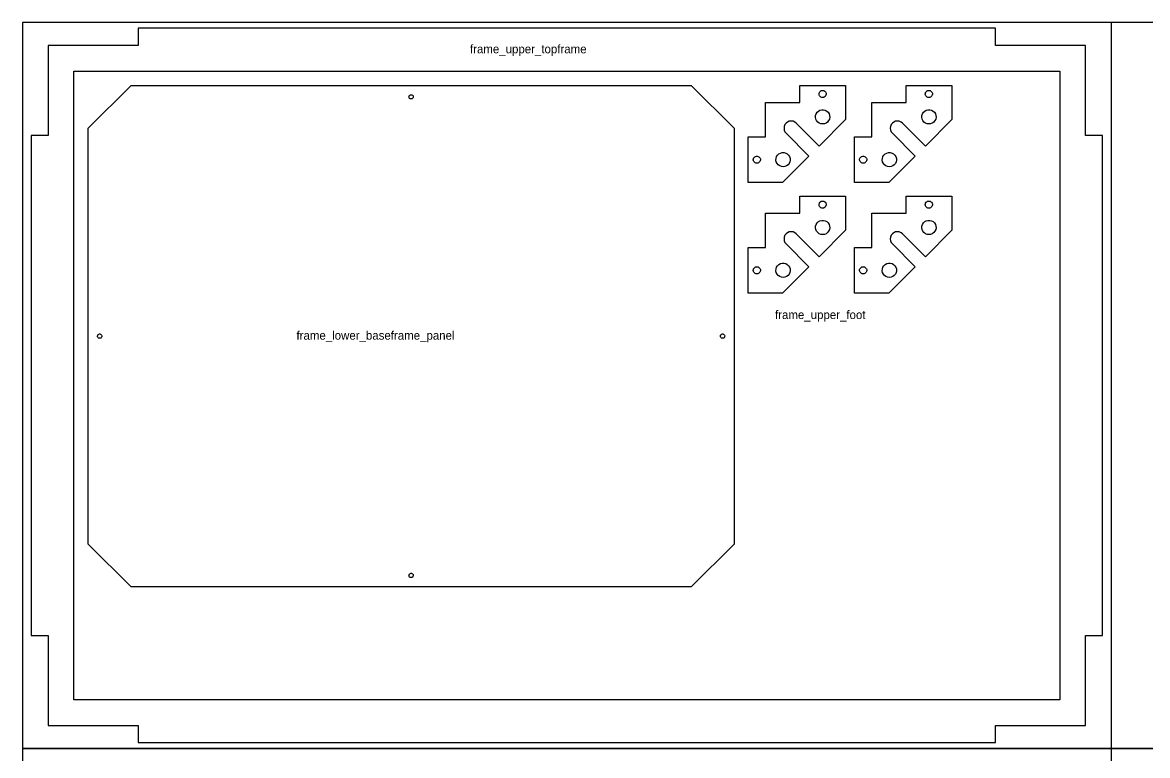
# Model space of a CAD drawing. Header units: millimetres. Extents: x -3535 to 20483, y -3090 to 7277.
# Drawn here: x 352 to 1139, y 2997 to 3510 of the extents above; entities that cross this region are included whole.
import ezdxf

# ---------------------------------------------------------------- set-up
doc = ezdxf.new("R2010")
doc.units = ezdxf.units.MM
doc.header["$MEASUREMENT"] = 0
doc.layers.add('T_ANNO', color=6, linetype='Continuous', plot=False)
doc.layers.add('T_PART_NAME_NOPRINT', color=7, linetype='Continuous', plot=False)
for name, color, linetype in [('T_CUT_HOLE_10MM', 4, 'Continuous'), ('T_CUT_HOLE_3MM', 1, 'Continuous'), ('T_CUT_HOLE_5MM', 2, 'Continuous'), ('T_CUT_THRU', 7, 'Continuous')]:
    doc.layers.add(name, color=color, linetype=linetype)

msp = doc.modelspace()

# ---------------------------------------------------------------- linework, layer by layer
msp.add_lwpolyline([(849.94, 3145.18), (819.94, 3115.18), (427.94, 3115.18), (397.94, 3145.18), (397.94, 3436.18), (427.94, 3466.18), (819.94, 3466.18), (849.94, 3436.18)], close=True)
at = {"layer": 'T_ANNO', "color": 5}
for p, q in [((1113.94, 3510.18), (1113.94, 3002.18)), ((1113.94, 3002.18), (1113.94, 2494.18))]:
    msp.add_line(p, q, dxfattribs=at)
at = {"layer": 'T_ANNO'}
for points in [[(351.94, 3002.18), (1164.74, 3002.18), (1164.74, 3510.18), (351.94, 3510.18)], [(351.94, 3002.18), (1164.74, 3002.18), (1164.74, 3510.18), (351.94, 3510.18)], [(351.94, 2494.18), (1164.74, 2494.18), (1164.74, 3002.18), (351.94, 3002.18)], [(351.94, 2494.18), (1164.74, 2494.18), (1164.74, 3002.18), (351.94, 3002.18)]]:
    msp.add_lwpolyline(points, close=True, dxfattribs=at)
at = {"layer": 'T_CUT_HOLE_10MM'}
for points in [[(911.31, 3449.14), (912.56, 3449.14), (913.78, 3448.83), (914.88, 3448.22), (915.79, 3447.36), (916.46, 3446.31), (916.85, 3445.11), (916.93, 3443.86), (916.69, 3442.63), (916.16, 3441.5), (915.36, 3440.53), (914.35, 3439.8), (913.18, 3439.33), (911.94, 3439.18), (910.69, 3439.33), (909.53, 3439.8), (908.51, 3440.53), (907.72, 3441.5), (907.18, 3442.63), (906.95, 3443.86), (907.03, 3445.11), (907.41, 3446.31), (908.08, 3447.36), (909, 3448.22), (910.1, 3448.83)], [(985.7, 3449.14), (986.95, 3449.14), (988.16, 3448.83), (989.26, 3448.22), (990.18, 3447.36), (990.85, 3446.31), (991.23, 3445.11), (991.31, 3443.86), (991.08, 3442.63), (990.55, 3441.5), (989.75, 3440.53), (988.73, 3439.8), (987.57, 3439.33), (986.32, 3439.18), (985.08, 3439.33), (983.91, 3439.8), (982.9, 3440.53), (982.1, 3441.5), (981.57, 3442.63), (981.33, 3443.86), (981.41, 3445.11), (981.8, 3446.31), (982.47, 3447.36), (983.38, 3448.22), (984.48, 3448.83)], [(885.54, 3409.33), (884.3, 3409.18), (883.06, 3409.33), (881.89, 3409.8), (880.88, 3410.53), (880.08, 3411.5), (879.54, 3412.63), (879.31, 3413.86), (879.39, 3415.11), (879.78, 3416.31), (880.45, 3417.36), (881.36, 3418.22), (882.46, 3418.83), (883.67, 3419.14), (884.93, 3419.14), (886.14, 3418.83), (887.24, 3418.22), (888.15, 3417.36), (888.82, 3416.31), (889.21, 3415.11), (889.29, 3413.86), (889.06, 3412.63), (888.52, 3411.5), (887.72, 3410.53), (886.71, 3409.8)], [(959.93, 3409.33), (958.69, 3409.18), (957.44, 3409.33), (956.28, 3409.8), (955.26, 3410.53), (954.46, 3411.5), (953.93, 3412.63), (953.7, 3413.86), (953.77, 3415.11), (954.16, 3416.31), (954.83, 3417.36), (955.75, 3418.22), (956.85, 3418.83), (958.06, 3419.14), (959.31, 3419.14), (960.53, 3418.83), (961.63, 3418.22), (962.54, 3417.36), (963.21, 3416.31), (963.6, 3415.11), (963.68, 3413.86), (963.44, 3412.63), (962.91, 3411.5), (962.11, 3410.53), (961.1, 3409.8)], [(911.31, 3371.71), (912.56, 3371.71), (913.78, 3371.4), (914.88, 3370.8), (915.79, 3369.94), (916.46, 3368.88), (916.85, 3367.69), (916.93, 3366.44), (916.69, 3365.21), (916.16, 3364.07), (915.36, 3363.11), (914.35, 3362.37), (913.18, 3361.91), (911.94, 3361.75), (910.69, 3361.91), (909.53, 3362.37), (908.51, 3363.11), (907.72, 3364.07), (907.18, 3365.21), (906.95, 3366.44), (907.03, 3367.69), (907.41, 3368.88), (908.08, 3369.94), (909, 3370.8), (910.1, 3371.4)], [(985.7, 3371.71), (986.95, 3371.71), (988.16, 3371.4), (989.26, 3370.8), (990.18, 3369.94), (990.85, 3368.88), (991.23, 3367.69), (991.31, 3366.44), (991.08, 3365.21), (990.55, 3364.07), (989.75, 3363.11), (988.73, 3362.37), (987.57, 3361.91), (986.32, 3361.75), (985.08, 3361.91), (983.91, 3362.37), (982.9, 3363.11), (982.1, 3364.07), (981.57, 3365.21), (981.33, 3366.44), (981.41, 3367.69), (981.8, 3368.88), (982.47, 3369.94), (983.38, 3370.8), (984.48, 3371.4)], [(885.54, 3331.91), (884.3, 3331.75), (883.06, 3331.91), (881.89, 3332.37), (880.88, 3333.11), (880.08, 3334.07), (879.54, 3335.21), (879.31, 3336.44), (879.39, 3337.69), (879.78, 3338.88), (880.45, 3339.94), (881.36, 3340.8), (882.46, 3341.4), (883.67, 3341.71), (884.93, 3341.71), (886.14, 3341.4), (887.24, 3340.8), (888.15, 3339.94), (888.82, 3338.88), (889.21, 3337.69), (889.29, 3336.44), (889.06, 3335.21), (888.52, 3334.07), (887.72, 3333.11), (886.71, 3332.37)], [(959.93, 3331.91), (958.69, 3331.75), (957.44, 3331.91), (956.28, 3332.37), (955.26, 3333.11), (954.46, 3334.07), (953.93, 3335.21), (953.7, 3336.44), (953.77, 3337.69), (954.16, 3338.88), (954.83, 3339.94), (955.75, 3340.8), (956.85, 3341.4), (958.06, 3341.71), (959.31, 3341.71), (960.53, 3341.4), (961.63, 3340.8), (962.54, 3339.94), (963.21, 3338.88), (963.6, 3337.69), (963.68, 3336.44), (963.44, 3335.21), (962.91, 3334.07), (962.11, 3333.11), (961.1, 3332.37)]]:
    msp.add_lwpolyline(points, close=True, dxfattribs=at)
at = {"layer": 'T_CUT_HOLE_3MM'}
for points in [[(622.51, 3457.71), (622.44, 3458.08), (622.46, 3458.46), (622.58, 3458.82), (622.78, 3459.13), (623.06, 3459.39), (623.39, 3459.57), (623.75, 3459.67), (624.13, 3459.67), (624.49, 3459.57), (624.82, 3459.39), (625.09, 3459.13), (625.29, 3458.82), (625.41, 3458.46), (625.43, 3458.08), (625.36, 3457.71), (625.2, 3457.37), (624.96, 3457.08), (624.66, 3456.86), (624.31, 3456.72), (623.94, 3456.68), (623.56, 3456.72), (623.21, 3456.86), (622.91, 3457.08), (622.67, 3457.37)], [(404.51, 3290.21), (404.44, 3290.58), (404.46, 3290.96), (404.58, 3291.32), (404.78, 3291.63), (405.06, 3291.89), (405.39, 3292.07), (405.75, 3292.17), (406.13, 3292.17), (406.49, 3292.07), (406.82, 3291.89), (407.09, 3291.63), (407.29, 3291.32), (407.41, 3290.96), (407.43, 3290.58), (407.36, 3290.21), (407.2, 3289.87), (406.96, 3289.58), (406.66, 3289.36), (406.31, 3289.22), (405.94, 3289.18), (405.56, 3289.22), (405.21, 3289.36), (404.91, 3289.58), (404.67, 3289.87)], [(840.51, 3290.21), (840.44, 3290.58), (840.46, 3290.96), (840.58, 3291.32), (840.78, 3291.63), (841.06, 3291.89), (841.39, 3292.07), (841.75, 3292.17), (842.13, 3292.17), (842.49, 3292.07), (842.82, 3291.89), (843.09, 3291.63), (843.29, 3291.32), (843.41, 3290.96), (843.43, 3290.58), (843.36, 3290.21), (843.2, 3289.87), (842.96, 3289.58), (842.66, 3289.36), (842.31, 3289.22), (841.94, 3289.18), (841.56, 3289.22), (841.21, 3289.36), (840.91, 3289.58), (840.67, 3289.87)], [(622.51, 3122.71), (622.44, 3123.08), (622.46, 3123.46), (622.58, 3123.82), (622.78, 3124.13), (623.06, 3124.39), (623.39, 3124.57), (623.75, 3124.67), (624.13, 3124.67), (624.49, 3124.57), (624.82, 3124.39), (625.09, 3124.13), (625.29, 3123.82), (625.41, 3123.46), (625.43, 3123.08), (625.36, 3122.71), (625.2, 3122.37), (624.96, 3122.08), (624.66, 3121.86), (624.31, 3121.72), (623.94, 3121.68), (623.56, 3121.72), (623.21, 3121.86), (622.91, 3122.08), (622.67, 3122.37)]]:
    msp.add_lwpolyline(points, close=True, dxfattribs=at)
at = {"layer": 'T_CUT_HOLE_5MM'}
for points in [[(910.73, 3457.99), (910.23, 3458.35), (909.83, 3458.84), (909.56, 3459.4), (909.44, 3460.02), (909.48, 3460.65), (909.68, 3461.24), (910.01, 3461.77), (910.47, 3462.2), (911.02, 3462.5), (911.62, 3462.66), (912.25, 3462.66), (912.86, 3462.5), (913.41, 3462.2), (913.86, 3461.77), (914.2, 3461.24), (914.39, 3460.65), (914.43, 3460.02), (914.31, 3459.4), (914.05, 3458.84), (913.65, 3458.35), (913.14, 3457.99), (912.56, 3457.76), (911.94, 3457.68), (911.32, 3457.76)], [(985.12, 3457.99), (984.61, 3458.35), (984.21, 3458.84), (983.95, 3459.4), (983.83, 3460.02), (983.87, 3460.65), (984.06, 3461.24), (984.4, 3461.77), (984.85, 3462.2), (985.4, 3462.5), (986.01, 3462.66), (986.64, 3462.66), (987.24, 3462.5), (987.79, 3462.2), (988.25, 3461.77), (988.59, 3461.24), (988.78, 3460.65), (988.82, 3460.02), (988.7, 3459.4), (988.43, 3458.84), (988.03, 3458.35), (987.53, 3457.99), (986.95, 3457.76), (986.32, 3457.68), (985.7, 3457.76)], [(868.43, 3414.02), (868.31, 3413.4), (868.05, 3412.84), (867.65, 3412.35), (867.14, 3411.99), (866.56, 3411.76), (865.94, 3411.68), (865.32, 3411.76), (864.73, 3411.99), (864.23, 3412.35), (863.83, 3412.84), (863.56, 3413.4), (863.44, 3414.02), (863.48, 3414.65), (863.68, 3415.24), (864.01, 3415.77), (864.47, 3416.2), (865.02, 3416.5), (865.62, 3416.66), (866.25, 3416.66), (866.86, 3416.5), (867.41, 3416.2), (867.86, 3415.77), (868.2, 3415.24), (868.39, 3414.65)], [(942.82, 3414.02), (942.7, 3413.4), (942.43, 3412.84), (942.03, 3412.35), (941.53, 3411.99), (940.95, 3411.76), (940.32, 3411.68), (939.7, 3411.76), (939.12, 3411.99), (938.61, 3412.35), (938.21, 3412.84), (937.95, 3413.4), (937.83, 3414.02), (937.87, 3414.65), (938.06, 3415.24), (938.4, 3415.77), (938.85, 3416.2), (939.4, 3416.5), (940.01, 3416.66), (940.64, 3416.66), (941.24, 3416.5), (941.79, 3416.2), (942.25, 3415.77), (942.59, 3415.24), (942.78, 3414.65)], [(910.73, 3380.56), (910.23, 3380.93), (909.83, 3381.41), (909.56, 3381.98), (909.44, 3382.6), (909.48, 3383.22), (909.68, 3383.82), (910.01, 3384.35), (910.47, 3384.78), (911.02, 3385.08), (911.62, 3385.23), (912.25, 3385.23), (912.86, 3385.08), (913.41, 3384.78), (913.86, 3384.35), (914.2, 3383.82), (914.39, 3383.22), (914.43, 3382.6), (914.31, 3381.98), (914.05, 3381.41), (913.65, 3380.93), (913.14, 3380.56), (912.56, 3380.33), (911.94, 3380.25), (911.32, 3380.33)], [(985.12, 3380.56), (984.61, 3380.93), (984.21, 3381.41), (983.95, 3381.98), (983.83, 3382.6), (983.87, 3383.22), (984.06, 3383.82), (984.4, 3384.35), (984.85, 3384.78), (985.4, 3385.08), (986.01, 3385.23), (986.64, 3385.23), (987.24, 3385.08), (987.79, 3384.78), (988.25, 3384.35), (988.59, 3383.82), (988.78, 3383.22), (988.82, 3382.6), (988.7, 3381.98), (988.43, 3381.41), (988.03, 3380.93), (987.53, 3380.56), (986.95, 3380.33), (986.32, 3380.25), (985.7, 3380.33)], [(868.43, 3336.6), (868.31, 3335.98), (868.05, 3335.41), (867.65, 3334.93), (867.14, 3334.56), (866.56, 3334.33), (865.94, 3334.25), (865.32, 3334.33), (864.73, 3334.56), (864.23, 3334.93), (863.83, 3335.41), (863.56, 3335.98), (863.44, 3336.6), (863.48, 3337.22), (863.68, 3337.82), (864.01, 3338.35), (864.47, 3338.78), (865.02, 3339.08), (865.62, 3339.23), (866.25, 3339.23), (866.86, 3339.08), (867.41, 3338.78), (867.86, 3338.35), (868.2, 3337.82), (868.39, 3337.22)], [(942.82, 3336.6), (942.7, 3335.98), (942.43, 3335.41), (942.03, 3334.93), (941.53, 3334.56), (940.95, 3334.33), (940.32, 3334.25), (939.7, 3334.33), (939.12, 3334.56), (938.61, 3334.93), (938.21, 3335.41), (937.95, 3335.98), (937.83, 3336.6), (937.87, 3337.22), (938.06, 3337.82), (938.4, 3338.35), (938.85, 3338.78), (939.4, 3339.08), (940.01, 3339.23), (940.64, 3339.23), (941.24, 3339.08), (941.79, 3338.78), (942.25, 3338.35), (942.59, 3337.82), (942.78, 3337.22)]]:
    msp.add_lwpolyline(points, close=True, dxfattribs=at)
at = {"layer": 'T_CUT_THRU'}
for points in [[(432.94, 3506.18), (432.94, 3494.18), (369.94, 3494.18), (369.94, 3431.18), (357.94, 3431.18), (357.94, 3081.18), (369.94, 3081.18), (369.94, 3018.18), (432.94, 3018.18), (432.94, 3006.18), (1032.94, 3006.18), (1032.94, 3018.18), (1095.94, 3018.18), (1095.94, 3081.18), (1107.94, 3081.18), (1107.94, 3431.18), (1095.94, 3431.18), (1095.94, 3494.18), (1032.94, 3494.18), (1032.94, 3506.18)], [(387.94, 3036.18), (387.94, 3476.18), (1077.94, 3476.18), (1077.94, 3036.18)]]:
    msp.add_lwpolyline(points, close=True, dxfattribs=at)
for points in [[(895.94, 3454.18), (895.94, 3466.18), (927.94, 3466.18), (927.94, 3442.18), (909.47, 3423.71), (893.47, 3439.71), (892.44, 3440.51), (891.23, 3441.01), (889.94, 3441.18), (888.64, 3441.01), (887.44, 3440.51), (886.4, 3439.71), (885.61, 3438.68), (885.11, 3437.47), (884.94, 3436.18), (885.11, 3434.88), (885.61, 3433.68), (886.4, 3432.64), (902.4, 3416.64), (883.94, 3398.18), (859.94, 3398.18), (859.94, 3430.18), (871.94, 3430.18), (871.94, 3454.18), (895.94, 3454.18), (895.94, 3466.18), (927.94, 3466.18), (927.94, 3442.18)], [(970.32, 3454.18), (970.32, 3466.18), (1002.32, 3466.18), (1002.32, 3442.18), (983.86, 3423.71), (967.86, 3439.71), (966.82, 3440.51), (965.62, 3441.01), (964.32, 3441.18), (963.03, 3441.01), (961.82, 3440.51), (960.79, 3439.71), (959.99, 3438.68), (959.49, 3437.47), (959.32, 3436.18), (959.49, 3434.88), (959.99, 3433.68), (960.79, 3432.64), (976.79, 3416.64), (958.32, 3398.18), (934.32, 3398.18), (934.32, 3430.18), (946.32, 3430.18), (946.32, 3454.18), (970.32, 3454.18), (970.32, 3466.18), (1002.32, 3466.18), (1002.32, 3442.18)], [(895.94, 3376.75), (895.94, 3388.75), (927.94, 3388.75), (927.94, 3364.75), (909.47, 3346.29), (893.47, 3362.29), (892.44, 3363.08), (891.23, 3363.58), (889.94, 3363.75), (888.64, 3363.58), (887.44, 3363.08), (886.4, 3362.29), (885.61, 3361.25), (885.11, 3360.05), (884.94, 3358.75), (885.11, 3357.46), (885.61, 3356.25), (886.4, 3355.22), (902.4, 3339.22), (883.94, 3320.75), (859.94, 3320.75), (859.94, 3352.75), (871.94, 3352.75), (871.94, 3376.75), (895.94, 3376.75), (895.94, 3388.75), (927.94, 3388.75), (927.94, 3364.75)], [(970.32, 3376.75), (970.32, 3388.75), (1002.32, 3388.75), (1002.32, 3364.75), (983.86, 3346.29), (967.86, 3362.29), (966.82, 3363.08), (965.62, 3363.58), (964.32, 3363.75), (963.03, 3363.58), (961.82, 3363.08), (960.79, 3362.29), (959.99, 3361.25), (959.49, 3360.05), (959.32, 3358.75), (959.49, 3357.46), (959.99, 3356.25), (960.79, 3355.22), (976.79, 3339.22), (958.32, 3320.75), (934.32, 3320.75), (934.32, 3352.75), (946.32, 3352.75), (946.32, 3376.75), (970.32, 3376.75), (970.32, 3388.75), (1002.32, 3388.75), (1002.32, 3364.75)]]:
    msp.add_lwpolyline(points, dxfattribs=at)

# ---------------------------------------------------------------- texts
at = {"layer": 'T_PART_NAME_NOPRINT', "char_height": 6, "attachment_point": 1}
for s, insert in [('frame_upper_topframe', (665.13, 3494.64)), ('frame_upper_foot', (878.63, 3308.64)), ('frame_lower_baseframe_panel', (543.7, 3294.2))]:
    msp.add_mtext_dynamic_manual_height_columns(s, width=220.9177, gutter_width=50, heights=[113.38], dxfattribs=dict(at, insert=insert))

doc.saveas('drawing.dxf')
